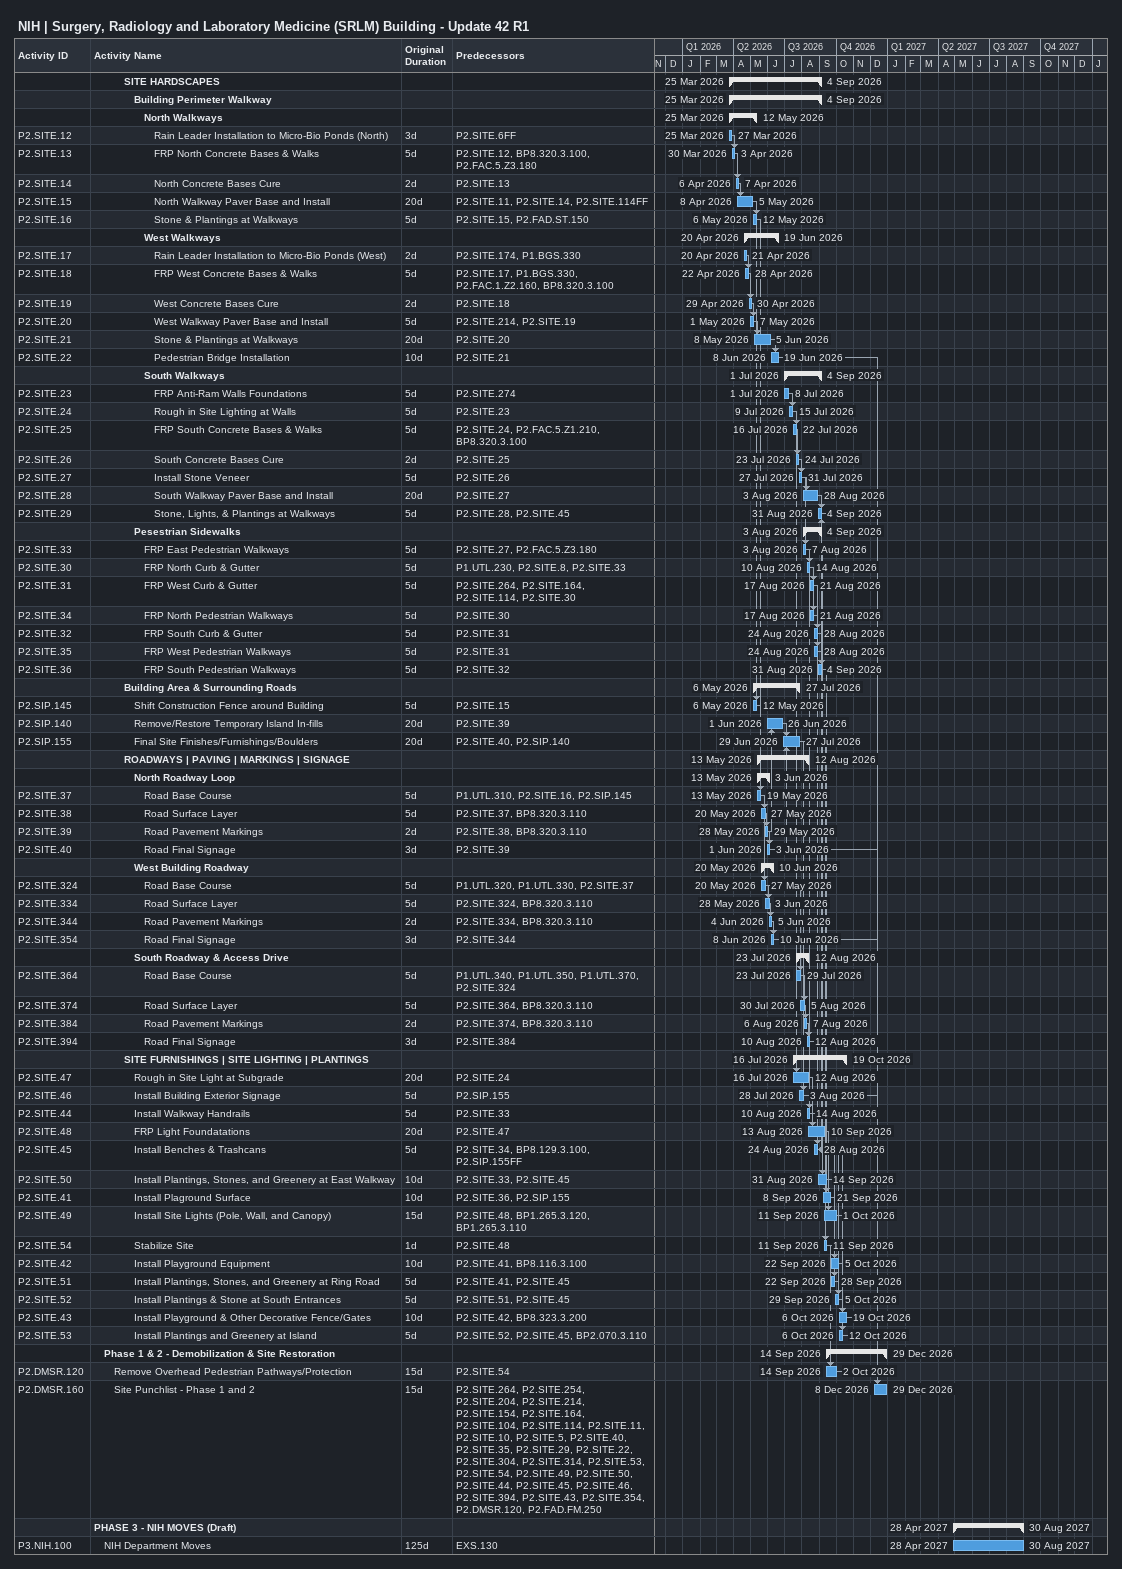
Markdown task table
NIH | Surgery, Radiology and Laboratory Medicine (SRLM) Building - Update 42 R1

| ID | Level | Task | Original duration | Start | Finish | Predecessors |
|---|---|---|---|---|---|---|
|  | 4 | **SITE HARDSCAPES** |  | 2026-03-25 | 2026-09-04 |  |
|  | 5 | **Building Perimeter Walkway** |  | 2026-03-25 | 2026-09-04 |  |
|  | 6 | **North Walkways** |  | 2026-03-25 | 2026-05-12 |  |
| P2.SITE.12 | 7 | Rain Leader Installation to Micro-Bio Ponds (North) | 3d | 2026-03-25 | 2026-03-27 | P2.SITE.6FF |
| P2.SITE.13 | 7 | FRP North Concrete Bases & Walks | 5d | 2026-03-30 | 2026-04-03 | P2.SITE.12, BP8.320.3.100, P2.FAC.5.Z3.180 |
| P2.SITE.14 | 7 | North Concrete Bases Cure | 2d | 2026-04-06 | 2026-04-07 | P2.SITE.13 |
| P2.SITE.15 | 7 | North Walkway Paver Base and Install | 20d | 2026-04-08 | 2026-05-05 | P2.SITE.11, P2.SITE.14, P2.SITE.114FF |
| P2.SITE.16 | 7 | Stone & Plantings at Walkways | 5d | 2026-05-06 | 2026-05-12 | P2.SITE.15, P2.FAD.ST.150 |
|  | 6 | **West Walkways** |  | 2026-04-20 | 2026-06-19 |  |
| P2.SITE.17 | 7 | Rain Leader Installation to Micro-Bio Ponds (West) | 2d | 2026-04-20 | 2026-04-21 | P2.SITE.174, P1.BGS.330 |
| P2.SITE.18 | 7 | FRP West Concrete Bases & Walks | 5d | 2026-04-22 | 2026-04-28 | P2.SITE.17, P1.BGS.330, P2.FAC.1.Z2.160, BP8.320.3.100 |
| P2.SITE.19 | 7 | West Concrete Bases Cure | 2d | 2026-04-29 | 2026-04-30 | P2.SITE.18 |
| P2.SITE.20 | 7 | West Walkway Paver Base and Install | 5d | 2026-05-01 | 2026-05-07 | P2.SITE.214, P2.SITE.19 |
| P2.SITE.21 | 7 | Stone & Plantings at Walkways | 20d | 2026-05-08 | 2026-06-05 | P2.SITE.20 |
| P2.SITE.22 | 7 | Pedestrian Bridge Installation | 10d | 2026-06-08 | 2026-06-19 | P2.SITE.21 |
|  | 6 | **South Walkways** |  | 2026-07-01 | 2026-09-04 |  |
| P2.SITE.23 | 7 | FRP Anti-Ram Walls Foundations | 5d | 2026-07-01 | 2026-07-08 | P2.SITE.274 |
| P2.SITE.24 | 7 | Rough in Site Lighting at Walls | 5d | 2026-07-09 | 2026-07-15 | P2.SITE.23 |
| P2.SITE.25 | 7 | FRP South Concrete Bases & Walks | 5d | 2026-07-16 | 2026-07-22 | P2.SITE.24, P2.FAC.5.Z1.210, BP8.320.3.100 |
| P2.SITE.26 | 7 | South Concrete Bases Cure | 2d | 2026-07-23 | 2026-07-24 | P2.SITE.25 |
| P2.SITE.27 | 7 | Install Stone Veneer | 5d | 2026-07-27 | 2026-07-31 | P2.SITE.26 |
| P2.SITE.28 | 7 | South Walkway Paver Base and Install | 20d | 2026-08-03 | 2026-08-28 | P2.SITE.27 |
| P2.SITE.29 | 7 | Stone, Lights, & Plantings at Walkways | 5d | 2026-08-31 | 2026-09-04 | P2.SITE.28, P2.SITE.45 |
|  | 5 | **Pesestrian Sidewalks** |  | 2026-08-03 | 2026-09-04 |  |
| P2.SITE.33 | 6 | FRP East Pedestrian Walkways | 5d | 2026-08-03 | 2026-08-07 | P2.SITE.27, P2.FAC.5.Z3.180 |
| P2.SITE.30 | 6 | FRP North Curb & Gutter | 5d | 2026-08-10 | 2026-08-14 | P1.UTL.230, P2.SITE.8, P2.SITE.33 |
| P2.SITE.31 | 6 | FRP West Curb & Gutter | 5d | 2026-08-17 | 2026-08-21 | P2.SITE.264, P2.SITE.164, P2.SITE.114, P2.SITE.30 |
| P2.SITE.34 | 6 | FRP North Pedestrian Walkways | 5d | 2026-08-17 | 2026-08-21 | P2.SITE.30 |
| P2.SITE.32 | 6 | FRP South Curb & Gutter | 5d | 2026-08-24 | 2026-08-28 | P2.SITE.31 |
| P2.SITE.35 | 6 | FRP West Pedestrian Walkways | 5d | 2026-08-24 | 2026-08-28 | P2.SITE.31 |
| P2.SITE.36 | 6 | FRP South Pedestrian Walkways | 5d | 2026-08-31 | 2026-09-04 | P2.SITE.32 |
|  | 4 | **Building Area & Surrounding Roads** |  | 2026-05-06 | 2026-07-27 |  |
| P2.SIP.145 | 5 | Shift Construction Fence around Building | 5d | 2026-05-06 | 2026-05-12 | P2.SITE.15 |
| P2.SIP.140 | 5 | Remove/Restore Temporary Island In-fills | 20d | 2026-06-01 | 2026-06-26 | P2.SITE.39 |
| P2.SIP.155 | 5 | Final Site Finishes/Furnishings/Boulders | 20d | 2026-06-29 | 2026-07-27 | P2.SITE.40, P2.SIP.140 |
|  | 4 | **ROADWAYS \| PAVING \| MARKINGS \| SIGNAGE** |  | 2026-05-13 | 2026-08-12 |  |
|  | 5 | **North Roadway Loop** |  | 2026-05-13 | 2026-06-03 |  |
| P2.SITE.37 | 6 | Road Base Course | 5d | 2026-05-13 | 2026-05-19 | P1.UTL.310, P2.SITE.16, P2.SIP.145 |
| P2.SITE.38 | 6 | Road Surface Layer | 5d | 2026-05-20 | 2026-05-27 | P2.SITE.37, BP8.320.3.110 |
| P2.SITE.39 | 6 | Road Pavement Markings | 2d | 2026-05-28 | 2026-05-29 | P2.SITE.38, BP8.320.3.110 |
| P2.SITE.40 | 6 | Road Final Signage | 3d | 2026-06-01 | 2026-06-03 | P2.SITE.39 |
|  | 5 | **West Building Roadway** |  | 2026-05-20 | 2026-06-10 |  |
| P2.SITE.324 | 6 | Road Base Course | 5d | 2026-05-20 | 2026-05-27 | P1.UTL.320, P1.UTL.330, P2.SITE.37 |
| P2.SITE.334 | 6 | Road Surface Layer | 5d | 2026-05-28 | 2026-06-03 | P2.SITE.324, BP8.320.3.110 |
| P2.SITE.344 | 6 | Road Pavement Markings | 2d | 2026-06-04 | 2026-06-05 | P2.SITE.334, BP8.320.3.110 |
| P2.SITE.354 | 6 | Road Final Signage | 3d | 2026-06-08 | 2026-06-10 | P2.SITE.344 |
|  | 5 | **South Roadway & Access Drive** |  | 2026-07-23 | 2026-08-12 |  |
| P2.SITE.364 | 6 | Road Base Course | 5d | 2026-07-23 | 2026-07-29 | P1.UTL.340, P1.UTL.350, P1.UTL.370, P2.SITE.324 |
| P2.SITE.374 | 6 | Road Surface Layer | 5d | 2026-07-30 | 2026-08-05 | P2.SITE.364, BP8.320.3.110 |
| P2.SITE.384 | 6 | Road Pavement Markings | 2d | 2026-08-06 | 2026-08-07 | P2.SITE.374, BP8.320.3.110 |
| P2.SITE.394 | 6 | Road Final Signage | 3d | 2026-08-10 | 2026-08-12 | P2.SITE.384 |
|  | 4 | **SITE FURNISHINGS \| SITE LIGHTING \| PLANTINGS** |  | 2026-07-16 | 2026-10-19 |  |
| P2.SITE.47 | 5 | Rough in Site Light at Subgrade | 20d | 2026-07-16 | 2026-08-12 | P2.SITE.24 |
| P2.SITE.46 | 5 | Install Building Exterior Signage | 5d | 2026-07-28 | 2026-08-03 | P2.SIP.155 |
| P2.SITE.44 | 5 | Install Walkway Handrails | 5d | 2026-08-10 | 2026-08-14 | P2.SITE.33 |
| P2.SITE.48 | 5 | FRP Light Foundatations | 20d | 2026-08-13 | 2026-09-10 | P2.SITE.47 |
| P2.SITE.45 | 5 | Install Benches & Trashcans | 5d | 2026-08-24 | 2026-08-28 | P2.SITE.34, BP8.129.3.100, P2.SIP.155FF |
| P2.SITE.50 | 5 | Install Plantings, Stones, and Greenery at East Walkway | 10d | 2026-08-31 | 2026-09-14 | P2.SITE.33, P2.SITE.45 |
| P2.SITE.41 | 5 | Install Plaground Surface | 10d | 2026-09-08 | 2026-09-21 | P2.SITE.36, P2.SIP.155 |
| P2.SITE.49 | 5 | Install Site Lights (Pole, Wall, and Canopy) | 15d | 2026-09-11 | 2026-10-01 | P2.SITE.48, BP1.265.3.120, BP1.265.3.110 |
| P2.SITE.54 | 5 | Stabilize Site | 1d | 2026-09-11 | 2026-09-11 | P2.SITE.48 |
| P2.SITE.42 | 5 | Install Playground Equipment | 10d | 2026-09-22 | 2026-10-05 | P2.SITE.41, BP8.116.3.100 |
| P2.SITE.51 | 5 | Install Plantings, Stones, and Greenery at Ring Road | 5d | 2026-09-22 | 2026-09-28 | P2.SITE.41, P2.SITE.45 |
| P2.SITE.52 | 5 | Install Plantings & Stone at South Entrances | 5d | 2026-09-29 | 2026-10-05 | P2.SITE.51, P2.SITE.45 |
| P2.SITE.43 | 5 | Install Playground & Other Decorative Fence/Gates | 10d | 2026-10-06 | 2026-10-19 | P2.SITE.42, BP8.323.3.200 |
| P2.SITE.53 | 5 | Install Plantings and Greenery at Island | 5d | 2026-10-06 | 2026-10-12 | P2.SITE.52, P2.SITE.45, BP2.070.3.110 |
|  | 2 | **Phase 1 & 2 - Demobilization & Site Restoration** |  | 2026-09-14 | 2026-12-29 |  |
| P2.DMSR.120 | 3 | Remove Overhead Pedestrian Pathways/Protection | 15d | 2026-09-14 | 2026-10-02 | P2.SITE.54 |
| P2.DMSR.160 | 3 | Site Punchlist - Phase 1 and 2 | 15d | 2026-12-08 | 2026-12-29 | P2.SITE.264, P2.SITE.254, P2.SITE.204, P2.SITE.214, P2.SITE.154, P2.SITE.164, P2.SITE.104, P2.SITE.114, P2.SITE.11, P2.SITE.10, P2.SITE.5, P2.SITE.40, P2.SITE.35, P2.SITE.29, P2.SITE.22, P2.SITE.304, P2.SITE.314, P2.SITE.53, P2.SITE.54, P2.SITE.49, P2.SITE.50, P2.SITE.44, P2.SITE.45, P2.SITE.46, P2.SITE.394, P2.SITE.43, P2.SITE.354, P2.DMSR.120, P2.FAD.FM.250 |
|  | 1 | **PHASE 3 - NIH MOVES (Draft)** |  | 2027-04-28 | 2027-08-30 |  |
| P3.NIH.100 | 2 | NIH Department Moves | 125d | 2027-04-28 | 2027-08-30 | EXS.130 |
